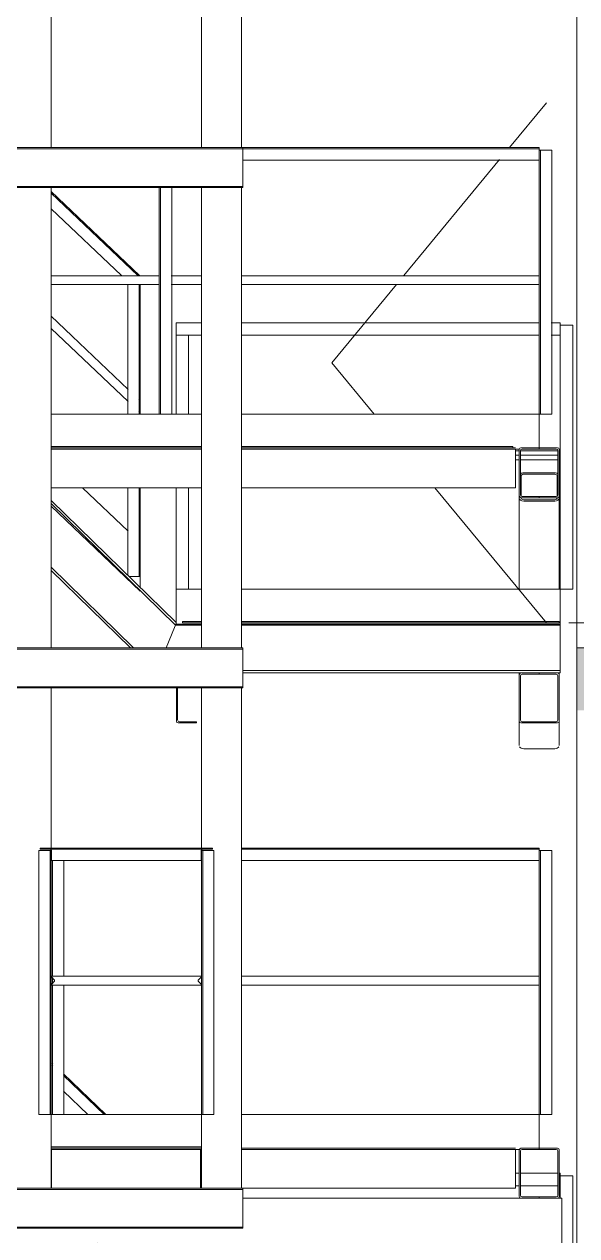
# Model space of a CAD drawing. Header units: millimetres. Extents: x 51154 to 151340, y -24069 to 30962.
# Drawn here: x 101973 to 104182, y 10150 to 14993 of the extents above; entities that cross this region are included whole.
import ezdxf

# ---------------------------------------------------------------- set-up
doc = ezdxf.new("R2010")
doc.units = ezdxf.units.MM
for name, color, linetype, lineweight in [('Балясины', 7, 'Continuous', 9), ('Высотные отметки', 7, 'Continuous', 9), ('Двери', 7, 'Continuous', 9), ('Каркас несущий', 7, 'Continuous', 9), ('Ограждение', 7, 'Continuous', 9), ('Перекрытия', 7, 'Continuous', 9), ('Поручни', 7, 'Continuous', 9), ('Стены', 7, 'Continuous', 9), ('Структура _1_', 7, 'Continuous', 18), ('Штриховка разреза-2', 7, 'Continuous', 9), ('Элементы узлов', 7, 'Continuous', 9)]:
    doc.layers.add(name, color=color, linetype=linetype, lineweight=lineweight)

# ---------------------------------------------------------------- blocks, each defined once
blk = doc.blocks.new('Швеллеры стальные гнутые равнополочные  ГОСТ 8278-83_Гн_ - Гн160x80x5-582951-Разрез 1-1')
at = {"layer": 'Каркас несущий'}
for p, q in [((101921.7, 10500), (101216.6, 10500)), ((101216.6, 10347), (101216.6, 10493)), ((101216.6, 10492.9), (101216.6, 10488)), ((103936.6, 10500), (102841.6, 10500)), ((103936.6, 10493), (103936.6, 10347)), ((103936.6, 10488), (103936.6, 10492.9)), ((101216.6, 10352), (101216.6, 10347.1)), ((101216.6, 10340), (101216.6, 10347)), ((101216.6, 10340), (101921.6, 10340)), ((101921.6, 10340), (101216.6, 10340)), ((102081.6, 10340), (102681.6, 10340)), ((102681.6, 10340), (102081.6, 10340)), ((102841.6, 10340), (103936.6, 10340)), ((103936.6, 10340), (102841.6, 10340)), ((103936.6, 10347.1), (103936.6, 10352)), ((103936.6, 10347), (103936.6, 10340))]:
    blk.add_line(p, q, dxfattribs=at)
blk = doc.blocks.new('Швеллеры стальные горячекатанные ГОСТ 8240-97_П_ - 18П-583039-Разрез 1-1')
at = {"layer": 'Каркас несущий'}
for p, q in [((102846.8, 10300), (104121.6, 10300)), ((104121.6, 10300), (104121.6, 10120)), ((104121.6, 10292.8), (104121.6, 10296.4)), ((104121.6, 10282.3), (104121.6, 10288.7))]:
    blk.add_line(p, q, dxfattribs=at)
blk = doc.blocks.new('Ограждение - 50х5-V13-Разрез 1-1')
at = {"layer": 'Балясины'}
blk.add_line((102681.6, 11690.2), (102681.6, 10635), dxfattribs=at)
blk = doc.blocks.new('Ограждение - 50х5-V14-Разрез 1-1')
at = {"layer": 'Балясины'}
blk.add_line((102081.6, 11690.2), (102081.6, 10635), dxfattribs=at)
blk = doc.blocks.new('Ограждение - 50х5-V15-Разрез 1-1')
at = {"layer": 'Балясины'}
for p, q in [((100551.7, 11690.2), (100548.5, 11690.2)), ((100548.5, 11690.2), (100548.5, 10635)), ((100553.5, 11690.2), (100551.7, 11690.2)), ((100553.5, 11690.2), (100553.5, 10635)), ((100559, 11690.2), (100553.5, 11690.2)), ((100596.7, 11690.2), (100559, 11690.2)), ((100598.5, 11690.2), (100596.7, 11690.2)), ((100598.5, 11690.2), (100598.5, 10635)), ((100598.5, 11690.2), (100598.5, 10635)), ((100548.5, 10635), (100551.7, 10635)), ((100551.7, 10635), (100553.5, 10635)), ((100553.5, 10635), (100559, 10635)), ((100559, 10635), (100596.7, 10635)), ((100596.7, 10635), (100598.5, 10635))]:
    blk.add_line(p, q, dxfattribs=at)
blk = doc.blocks.new('Ограждение - 50х5-V16-Разрез 1-1')
at = {"layer": 'Балясины'}
for p, q in [((102031.6, 10635), (102031.6, 11690.2)), ((102033.4, 11690.2), (102031.6, 11690.2)), ((102031.6, 11690.2), (102031.6, 10635)), ((102071.1, 11690.2), (102033.4, 11690.2)), ((102076.6, 11690.2), (102071.1, 11690.2)), ((102076.6, 10635), (102076.6, 11690.2)), ((102078.4, 11690.2), (102076.6, 11690.2)), ((102081.6, 11690.2), (102078.4, 11690.2)), ((102081.6, 11690.2), (102081.6, 10635)), ((102031.6, 10635), (102033.4, 10635)), ((102033.4, 10635), (102071.1, 10635)), ((102071.1, 10635), (102076.6, 10635)), ((102076.6, 10635), (102078.4, 10635)), ((102078.4, 10635), (102081.6, 10635))]:
    blk.add_line(p, q, dxfattribs=at)
blk = doc.blocks.new('Ограждение - 50х5-V17-Разрез 1-1')
at = {"layer": 'Балясины'}
for p, q in [((102081.6, 11690.2), (102081.6, 10635)), ((102086.6, 11651.9), (102086.6, 11187.5)), ((102131.6, 11651.9), (102131.6, 11187.5)), ((102131.6, 11651.9), (102131.6, 11187.5)), ((102086.6, 11179.7), (102086.6, 11159.9)), ((102086.6, 11152.1), (102086.6, 10635)), ((102131.6, 11152.1), (102131.6, 10635)), ((102131.6, 11152.1), (102131.6, 10635)), ((102081.6, 10635), (102084.8, 10635)), ((102092.1, 10635), (102129.8, 10635))]:
    blk.add_line(p, q, dxfattribs=at)
blk = doc.blocks.new('Ограждение - Ограждение-583171-Разрез 1-1')
at = {"layer": 'Поручни'}
for p, q in [((102037.1, 11696.9), (102037.1, 11700.1)), ((102726.1, 11700.1), (102037.1, 11700.1)), ((102038.9, 11695.1), (102724.3, 11695.1)), ((102082.1, 11651.9), (102082.1, 11689.6)), ((102681.1, 11651.9), (102681.1, 11689.6)), ((102681.1, 11652.5), (102681.1, 11689.6)), ((102726.1, 11696.9), (102726.1, 11700.1)), ((104031.6, 11700.1), (102841.6, 11700.1)), ((102841.6, 11695.1), (104031.6, 11695.1)), ((104031.6, 11700.1), (104031.6, 11696.9)), ((104031.6, 11696.9), (104031.6, 11695.1)), ((104031.6, 11695.1), (104031.6, 11689.6)), ((104031.6, 11689.6), (104031.6, 11652.5)), ((102083.9, 11650.1), (102679.3, 11650.1)), ((102676.1, 11650.1), (102087.1, 11650.1)), ((102681.6, 11650.1), (102676.1, 11650.1)), ((102841.2, 11650.1), (104031.6, 11650.1)), ((104031.6, 11650.1), (102841.2, 11650.1)), ((102081.8, 11186.2), (102083.1, 11187.5)), ((102094.1, 11172.3), (102081.8, 11184.5)), ((102081.8, 11155.1), (102094.1, 11167.3)), ((102083.1, 11152.1), (102081.8, 11153.4)), ((102680.2, 11187.5), (102083.1, 11187.5)), ((102680.2, 11152.1), (102083.1, 11152.1)), ((102088.2, 11178.1), (102084.8, 11181.5)), ((102084.8, 11158.1), (102088.2, 11161.5)), ((102669.2, 11172.3), (102681.4, 11184.5)), ((102669.2, 11172.3), (102681.4, 11184.5)), ((102681.4, 11155.1), (102669.2, 11167.3)), ((102681.4, 11155.1), (102669.2, 11167.3)), ((102681.4, 11186.2), (102680.2, 11187.5)), ((102680.2, 11152.1), (102681.4, 11153.4)), ((104031.6, 11187.5), (102841.3, 11187.5)), ((104031.6, 11152.1), (102841.3, 11152.1)), ((104031.6, 11184.5), (104031.6, 11172.3)), ((104031.6, 11167.3), (104031.6, 11155.1)), ((102081.6, 10495), (102081.6, 10635)), ((102081.6, 10495), (102081.6, 10635)), ((102681.6, 10635), (102081.6, 10635)), ((102681.6, 10495), (102681.6, 10635)), ((102681.6, 10495), (102681.6, 10635)), ((104031.6, 10635), (102841.5, 10635)), ((104031.6, 10635), (104031.6, 10495)), ((102681.6, 10495), (102081.6, 10495)), ((103952.5, 10495), (102841.6, 10495)), ((104031.6, 10495), (103963.6, 10495))]:
    blk.add_line(p, q, dxfattribs=at)
for points, knots in [([(102038.9, 11695.1), (102038.8, 11695.1), (102038.5, 11695.2), (102038.2, 11695.3), (102038, 11695.4), (102037.8, 11695.5), (102037.6, 11695.6), (102037.5, 11695.8), (102037.4, 11696), (102037.3, 11696.2), (102037.2, 11696.5), (102037.1, 11696.8), (102037.1, 11696.9)], [0, 0, 0, 0, 0.166667, 0.25, 0.333333, 0.416667, 0.5, 0.583333, 0.666667, 0.75, 0.833333, 1, 1, 1, 1]), ([(102082.1, 11689.6), (102082.1, 11690.1), (102082, 11690.8), (102081.7, 11691.7), (102081.4, 11692.4), (102081.1, 11692.9), (102080.8, 11693.3), (102080.4, 11693.6), (102080, 11694), (102079.5, 11694.3), (102079.1, 11694.6), (102078.6, 11694.8), (102077.8, 11695), (102077.1, 11695.1), (102076.6, 11695.1)], [0, 0, 0, 0, 0.166667, 0.25, 0.333333, 0.416667, 0.458333, 0.5, 0.583333, 0.666667, 0.708333, 0.75, 0.833333, 1, 1, 1, 1]), ([(102681.1, 11689.6), (102681.1, 11690.1), (102681.2, 11690.8), (102681.5, 11691.7), (102681.8, 11692.4), (102682.2, 11692.9), (102682.5, 11693.3), (102682.8, 11693.6), (102683.3, 11694), (102683.8, 11694.3), (102684.2, 11694.6), (102684.6, 11694.8), (102685.4, 11695), (102686.1, 11695.1), (102686.6, 11695.1)], [0, 0, 0, 0, 0.166667, 0.25, 0.333333, 0.416667, 0.458333, 0.5, 0.583333, 0.666667, 0.708333, 0.75, 0.833333, 1, 1, 1, 1]), ([(102724.3, 11695.1), (102724.5, 11695.1), (102724.7, 11695.2), (102725, 11695.3), (102725.2, 11695.4), (102725.4, 11695.5), (102725.6, 11695.6), (102725.8, 11695.8), (102725.9, 11696), (102726, 11696.2), (102726.1, 11696.5), (102726.1, 11696.8), (102726.1, 11696.9)], [0, 0, 0, 0, 0.166667, 0.25, 0.333333, 0.416667, 0.5, 0.583333, 0.666667, 0.75, 0.833333, 1, 1, 1, 1]), ([(102083.9, 11650.1), (102083.8, 11650.1), (102083.5, 11650.2), (102083.2, 11650.3), (102083, 11650.4), (102082.8, 11650.5), (102082.6, 11650.6), (102082.5, 11650.8), (102082.4, 11651), (102082.3, 11651.2), (102082.2, 11651.5), (102082.1, 11651.8), (102082.1, 11651.9)], [0, 0, 0, 0, 0.166667, 0.25, 0.333333, 0.416667, 0.5, 0.583333, 0.666667, 0.75, 0.833333, 1, 1, 1, 1]), ([(102679.3, 11650.1), (102679.5, 11650.1), (102679.7, 11650.2), (102680, 11650.3), (102680.2, 11650.4), (102680.4, 11650.5), (102680.6, 11650.6), (102680.8, 11650.8), (102680.9, 11651), (102681, 11651.2), (102681.1, 11651.5), (102681.1, 11651.8), (102681.1, 11651.9)], [0, 0, 0, 0, 0.166667, 0.25, 0.333333, 0.416667, 0.5, 0.583333, 0.666667, 0.75, 0.833333, 1, 1, 1, 1])]:
    blk.add_open_spline(points, degree=3, knots=knots, dxfattribs=at)
for points in [[(102081.6, 11186), (102081.7, 11186), (102081.7, 11186.1), (102081.8, 11186.2)], [(102081.8, 11184.5), (102081.7, 11184.6), (102081.7, 11184.7), (102081.6, 11184.8)], [(102081.6, 11154.8), (102081.7, 11154.9), (102081.7, 11155), (102081.8, 11155.1)], [(102081.8, 11153.4), (102081.7, 11153.5), (102081.7, 11153.6), (102081.6, 11153.6)], [(102094.1, 11167.3), (102094.3, 11167.5), (102094.6, 11168), (102095, 11168.9), (102095.1, 11169.8), (102095, 11170.7), (102094.6, 11171.6), (102094.3, 11172.1), (102094.1, 11172.3)], [(102669.2, 11167.3), (102669, 11167.5), (102668.6, 11168), (102668.2, 11168.9), (102668.1, 11169.8), (102668.2, 11170.7), (102668.6, 11171.6), (102669, 11172.1), (102669.2, 11172.3)], [(102681.6, 11186), (102681.6, 11186), (102681.5, 11186.1), (102681.4, 11186.2)], [(102681.4, 11184.5), (102681.5, 11184.6), (102681.6, 11184.7), (102681.6, 11184.8)], [(102681.6, 11154.8), (102681.6, 11154.9), (102681.5, 11155), (102681.4, 11155.1)], [(102681.4, 11153.4), (102681.5, 11153.5), (102681.6, 11153.6), (102681.6, 11153.6)]]:
    blk.add_open_spline(points, degree=3, dxfattribs=at)
for name, p in [('Ограждение - 50х5-V16-Разрез 1-1', (0, 0)), ('Ограждение - 50х5-V14-Разрез 1-1', (0, 0)), ('Ограждение - 50х5-V17-Разрез 1-1', (0, 0)), ('Ограждение - 50х5-V13-Разрез 1-1', (0, 0)), ('Ограждение - 50х5-V13-Разрез 1-1', (0, 0)), ('Ограждение - 50х5-V15-Разрез 1-1', (2133.1, 0)), ('Ограждение - 50х5-V15-Разрез 1-1', (3483.1, 0))]:
    blk.add_blockref(name, p)
blk = doc.blocks.new('Швеллеры стальные гнутые равнополочные  ГОСТ 8278-83_Гн_ - Гн160x80x5-583658-Разрез 1-1')
at = {"layer": 'Каркас несущий'}
for p, q in [((101906.8, 10335), (101906.8, 10340)), ((102846.8, 10340), (101906.8, 10340)), ((101906.8, 10337.9), (101906.8, 10333)), ((101906.8, 10328), (101906.8, 10335)), ((101906.8, 10335), (102846.8, 10335)), ((101906.8, 10192), (101906.8, 10328)), ((102846.8, 10340), (102846.8, 10335)), ((102846.8, 10333), (102846.8, 10337.9)), ((102846.8, 10335), (102846.8, 10328)), ((102846.8, 10328), (102846.8, 10192)), ((101906.8, 10185), (101906.8, 10192)), ((101906.8, 10187), (101906.8, 10182.1)), ((101906.8, 10180), (101906.8, 10185)), ((102846.8, 10185), (101906.8, 10185)), ((101906.8, 10180), (102846.8, 10180)), ((102846.8, 10192), (102846.8, 10185)), ((102846.8, 10182.1), (102846.8, 10187)), ((102846.8, 10185), (102846.8, 10180))]:
    blk.add_line(p, q, dxfattribs=at)
blk = doc.blocks.new('Швеллеры стальные гнутые равнополочные  ГОСТ 8278-83_Гн_ - Гн160x80x5-583939-Разрез 1-1')
at = {"layer": 'Каркас несущий'}
for p, q in [((102082.9, 10493), (102082.9, 10494.8)), ((102082.9, 10347), (102082.9, 10493)), ((102677.5, 10494.8), (102677.5, 10493)), ((102677.5, 10493), (102677.5, 10347)), ((102082.9, 10340), (102082.9, 10347)), ((102082.9, 10340), (102677.5, 10340)), ((102677.5, 10340), (102082.9, 10340)), ((102677.5, 10347), (102677.5, 10340))]:
    blk.add_line(p, q, dxfattribs=at)
blk = doc.blocks.new('Швеллеры стальные гнутые равнополочные  ГОСТ 8278-83_Гн_ - Гн160x80x5-608658-Разрез 1-1')
at = {"layer": 'Каркас несущий'}
for p, q in [((102081.6, 14500), (102081.6, 15980)), ((102081.6, 15980), (102081.6, 14500)), ((102081.6, 12500), (102081.6, 14340)), ((102081.6, 14340), (102081.6, 12500)), ((102081.6, 11700.1), (102081.6, 12340)), ((102081.6, 12340), (102081.6, 11700.1)), ((102081.6, 10340), (102081.6, 11691.8)), ((102081.6, 11691.8), (102081.6, 10340))]:
    blk.add_line(p, q, dxfattribs=at)
blk = doc.blocks.new('Швеллеры стальные гнутые равнополочные  ГОСТ 8278-83_Гн_ - Гн160x80x5-608659-Разрез 1-1')
at = {"layer": 'Каркас несущий'}
for p, q in [((102681.6, 15980), (102681.6, 14500)), ((102681.6, 14500), (102681.6, 15980)), ((102841.6, 14500), (102841.6, 15980)), ((102841.6, 15980), (102841.6, 14500)), ((102681.6, 14340), (102681.6, 12500)), ((102681.6, 12500), (102681.6, 14340)), ((102841.6, 12500), (102841.6, 14340)), ((102841.6, 14340), (102841.6, 12500)), ((102681.6, 12340), (102681.6, 11700.1)), ((102681.6, 11700.1), (102681.6, 12340)), ((102841.6, 10340), (102841.6, 12340)), ((102841.6, 12340), (102841.6, 10340)), ((102681.6, 11691.8), (102681.6, 10340)), ((102681.6, 10340), (102681.6, 11691.8))]:
    blk.add_line(p, q, dxfattribs=at)
blk = doc.blocks.new('Швеллеры стальные гнутые равнополочные  ГОСТ 8278-83_Гн_ - Гн200x80x5-V11-Разрез 1-1')
at = {"layer": 'Каркас несущий'}
for p, q in [((82151.6, 10493), (82151.6, 10307)), ((82156.6, 10312), (82156.6, 10488)), ((82231.6, 10500), (82158.6, 10500)), ((82163.6, 10495), (82231.6, 10495)), ((82231.6, 10495), (82231.6, 10500)), ((82158.6, 10300), (82231.6, 10300)), ((82231.6, 10305), (82163.6, 10305)), ((82231.6, 10300), (82231.6, 10305))]:
    blk.add_line(p, q, dxfattribs=at)
for centre, start, end in [((82158.6, 10493), 90, 180), ((82163.6, 10488), 90, 180), ((82158.6, 10307), 180, 270), ((82163.6, 10312), 180, 270)]:
    blk.add_arc(centre, 7, start, end, dxfattribs=at)
blk = doc.blocks.new('Швеллеры стальные гнутые равнополочные  ГОСТ 8278-83_Гн_ - Гн200x80x5-565226-Разрез 1-1')
at = {"layer": 'Каркас несущий'}
for p, q in [((82231.6, 10500), (82231.6, 10495)), ((82304.6, 10500), (82231.6, 10500)), ((82231.6, 10495), (82299.6, 10495)), ((82306.6, 10488), (82306.6, 10312)), ((82311.6, 10307), (82311.6, 10493)), ((82299.6, 10305), (82231.6, 10305)), ((82231.6, 10305), (82231.6, 10300)), ((82231.6, 10300), (82304.6, 10300))]:
    blk.add_line(p, q, dxfattribs=at)
for centre, start, end in [((82299.6, 10488), 0, 90), ((82304.6, 10493), 0, 90), ((82299.6, 10312), 270, 0), ((82304.6, 10307), 270, 0)]:
    blk.add_arc(centre, 7, start, end, dxfattribs=at)
blk = doc.blocks.new('Профили стальные гнутые замкнутые сварные квадратные ГОСТ  30245-2003 - 160x160x8-V20-Разрез 1-1')
at = {"layer": 'Каркас несущий'}
for p, q in [((103951.6, 13187.3), (103951.6, 13099.6)), ((103959.6, 13106.7), (103959.6, 13187.3)), ((104093.6, 13200), (103969.6, 13200)), ((103969.6, 13194.3), (104093.6, 13194.3)), ((104103.6, 13187.3), (104103.6, 13106.7)), ((104111.6, 13099.6), (104111.6, 13187.3)), ((103951.6, 13099.6), (103951.6, 12735)), ((104093.6, 13092.5), (103969.6, 13092.5)), ((103969.6, 13086.9), (104093.6, 13086.9)), ((104111.6, 12735), (104111.6, 13099.6)), ((103951.6, 12400), (103951.6, 12109.6)), ((104111.6, 12109.6), (104111.6, 12400)), ((104093.6, 12096.9), (103969.6, 12096.9))]:
    blk.add_line(p, q, dxfattribs=at)
for centre, major_axis, start_param, end_param in [((103969.6, 13187.3), (18, 0), 1.570796, 2.356194), ((103969.6, 13187.3), (10, 0), 1.570796, 3.141593), ((104093.6, 13187.3), (18, 0), 0.785398, 1.570796), ((104093.6, 13187.3), (10, 0), 0, 1.570796), ((103969.6, 13099.6), (18, 0), 3.141593, 4.712389), ((103969.6, 13099.6), (10, 0), 3.141593, 4.712389), ((104093.6, 13099.6), (10, 0), 4.712389, 6.283185), ((104093.6, 13099.6), (18, 0), 4.712389, 6.283185), ((103969.6, 12109.6), (18, 0), 3.549774, 4.712389), ((104093.6, 12109.6), (18, 0), 4.712389, 5.875004)]:
    blk.add_ellipse(centre, major_axis=major_axis, ratio=0.707107, start_param=start_param, end_param=end_param, dxfattribs=at)
blk = doc.blocks.new('Швеллеры стальные гнутые равнополочные  ГОСТ 8278-83_Гн_ - Гн160x80x5-590053-Разрез 1-1')
at = {"layer": 'Каркас несущий'}
for p, q in [((101921.6, 13300), (101866.6, 13300)), ((101866.6, 13147), (101866.6, 13293)), ((101866.6, 13292.9), (101866.6, 13288)), ((102681.6, 13300), (102081.6, 13300)), ((103936.6, 13300), (102841.6, 13300)), ((103936.6, 13293), (103936.6, 13147)), ((103936.6, 13288), (103936.6, 13292.9)), ((101866.6, 13152), (101866.6, 13147.1)), ((101866.6, 13140), (101866.6, 13147)), ((101866.6, 13140), (101921.6, 13140)), ((101921.6, 13140), (101866.6, 13140)), ((102081.6, 13140), (102681.6, 13140)), ((102681.6, 13140), (102081.6, 13140)), ((102841.6, 13140), (103936.6, 13140)), ((103936.6, 13140), (102841.6, 13140)), ((103936.6, 13147.1), (103936.6, 13152)), ((103936.6, 13147), (103936.6, 13140))]:
    blk.add_line(p, q, dxfattribs=at)
blk = doc.blocks.new('Ограждение - 50х5-V21-Разрез 1-1')
at = {"layer": 'Балясины'}
for p, q in [((102513.1, 14340), (102513.1, 13435)), ((102518.1, 14340), (102518.1, 13435)), ((102563.1, 14340), (102563.1, 13435)), ((102563.1, 14340), (102563.1, 13435)), ((102513.1, 13435), (102516.3, 13435)), ((102516.3, 13435), (102518.1, 13435)), ((102518.1, 13435), (102523.6, 13435)), ((102523.6, 13435), (102561.3, 13435)), ((102561.3, 13435), (102563.1, 13435))]:
    blk.add_line(p, q, dxfattribs=at)
blk = doc.blocks.new('Ограждение - Ограждение-585888-Разрез 1-1')
at = {"layer": 'Поручни'}
for p, q in [((102081.6, 14500.1), (102681.6, 14500.1)), ((102841.6, 14500.1), (104031.6, 14500.1)), ((102846.8, 14495.1), (104031.6, 14495.1)), ((104031.6, 14500.1), (104031.6, 14496.9)), ((104031.6, 14496.9), (104031.6, 14495.1)), ((104031.6, 14495.1), (104031.6, 14489.6)), ((104031.6, 14489.6), (104031.6, 14451.9)), ((102846.8, 14450.1), (104031.6, 14450.1)), ((102846.8, 14450.1), (104031.6, 14450.1)), ((102081.6, 13987.5), (102513.1, 13987.5)), ((102081.6, 13952.1), (102513.1, 13952.1)), ((102516.3, 13987.5), (102519.7, 13987.5)), ((102516.3, 13952.1), (102519.7, 13952.1)), ((102561.3, 13987.5), (102681.6, 13987.5)), ((102561.3, 13952.1), (102681.6, 13952.1)), ((102841.6, 13987.5), (104031.6, 13987.5)), ((102841.6, 13952.1), (104031.6, 13952.1)), ((104031.6, 13984.5), (104031.6, 13972.3)), ((104031.6, 13967.3), (104031.6, 13955.1)), ((102081.6, 13435), (102681.6, 13435)), ((102841.6, 13435), (104031.6, 13435)), ((104031.6, 13435), (104031.6, 13295)), ((102081.6, 13295), (102681.6, 13295)), ((102841.6, 13295), (103952.5, 13295)), ((103963.6, 13295), (104031.6, 13295))]:
    blk.add_line(p, q, dxfattribs=at)
for name, p in [('Ограждение - 50х5-V15-Разрез 1-1', (3483.1, 2800)), ('Ограждение - 50х5-V21-Разрез 1-1', (0, 0))]:
    blk.add_blockref(name, p)
blk = doc.blocks.new('Швеллеры стальные гнутые равнополочные  ГОСТ 8278-83_Гн_ - Гн200x80x5-587987-Разрез 1-1')
at = {"layer": 'Каркас несущий'}
for p, q in [((103951.6, 8993), (103951.6, 8807)), ((103956.6, 8812), (103956.6, 8988)), ((104031.6, 9000), (103958.6, 9000)), ((103963.6, 8995), (104031.6, 8995)), ((104031.6, 8995), (104031.6, 9000)), ((103958.6, 8800), (104031.6, 8800)), ((104031.6, 8805), (103963.6, 8805)), ((104031.6, 8800), (104031.6, 8805))]:
    blk.add_line(p, q, dxfattribs=at)
for centre, start, end in [((103958.6, 8993), 90, 180), ((103963.6, 8988), 90, 180), ((103958.6, 8807), 180, 270), ((103963.6, 8812), 180, 270)]:
    blk.add_arc(centre, 7, start, end, dxfattribs=at)
blk = doc.blocks.new('Швеллеры стальные гнутые равнополочные  ГОСТ 8278-83_Гн_ - Гн200x80x5-587953-Разрез 1-1')
at = {"layer": 'Каркас несущий'}
for p, q in [((104031.6, 9000), (104031.6, 8995)), ((104104.6, 9000), (104031.6, 9000)), ((104031.6, 8995), (104099.6, 8995)), ((104106.6, 8988), (104106.6, 8812)), ((104111.6, 8807), (104111.6, 8993)), ((104099.6, 8805), (104031.6, 8805)), ((104031.6, 8805), (104031.6, 8800)), ((104031.6, 8800), (104104.6, 8800))]:
    blk.add_line(p, q, dxfattribs=at)
for centre, start, end in [((104099.6, 8988), 0, 90), ((104104.6, 8993), 0, 90), ((104099.6, 8812), 270, 0), ((104104.6, 8807), 270, 0)]:
    blk.add_arc(centre, 7, start, end, dxfattribs=at)
blk = doc.blocks.new('Швеллеры стальные гнутые равнополочные  ГОСТ 8278-83_Гн_ - Гн200x80x5-V23-Разрез 1-1')
at = {"layer": 'Каркас несущий'}
for p, q in [((102581.6, 12340), (102581.6, 12207)), ((102586.6, 12212), (102586.6, 12340)), ((102661.6, 12205), (102593.6, 12205)), ((102661.6, 12200), (102661.6, 12205)), ((102588.6, 12200), (102661.6, 12200))]:
    blk.add_line(p, q, dxfattribs=at)
for centre in [(102588.6, 12207), (102593.6, 12212)]:
    blk.add_arc(centre, 7, 180, 270, dxfattribs=at)
blk = doc.blocks.new('Ограждение - 50х5-6021195-Разрез 1-1')
at = {"layer": 'Балясины'}
for p, q in [((101131.6, 11651.9), (101131.6, 11187.5)), ((101131.6, 11651.9), (101131.6, 11187.5)), ((101176.6, 11651.9), (101176.6, 11187.5)), ((101181.6, 11651.9), (101181.6, 11187.5)), ((101131.6, 11152.1), (101131.6, 10635)), ((101131.6, 11152.1), (101131.6, 10635)), ((101176.6, 11152.1), (101176.6, 10635)), ((101181.6, 11152.1), (101181.6, 10635))]:
    blk.add_line(p, q, dxfattribs=at)
blk = doc.blocks.new('Ограждение - 50х5-V50-Разрез 1-1')
at = {"layer": 'Балясины'}
for p, q in [((102301.6, 10120), (102301.6, 9466.3)), ((102301.6, 10120), (102301.6, 9466.3)), ((102346.6, 10120), (102346.6, 9385.7)), ((102351.6, 10120), (102351.6, 9385.7)), ((102301.6, 9454), (102301.6, 9385.7)), ((102301.6, 9454), (102301.6, 9385.7)), ((102303.4, 9385.7), (102301.6, 9385.7)), ((102341.1, 9385.7), (102303.4, 9385.7)), ((102346.6, 9385.7), (102341.1, 9385.7)), ((102348.4, 9385.7), (102346.6, 9385.7)), ((102351.6, 9385.7), (102348.4, 9385.7))]:
    blk.add_line(p, q, dxfattribs=at)
blk = doc.blocks.new('Ограждение - Ограждение-611397-Разрез 1-1')
at = {"layer": 'Поручни'}
for p, q in [((101181.6, 11633.6), (101181.6, 11651.9)), ((101181.6, 11631.1), (101647.5, 11187.5)), ((101647.5, 11187.5), (101181.6, 11631.1)), ((101225.5, 11651.5), (101712.7, 11187.5)), ((101720, 11187.5), (101232.8, 11651.5)), ((101196.6, 11187.5), (101181.6, 11201.8)), ((101181.6, 11187.5), (101181.6, 11197.7)), ((101725.4, 10635), (101182.5, 11152.1)), ((101776.7, 10635), (101233.7, 11152.1)), ((101684.6, 11152.1), (101921.8, 10926.2)), ((101921.8, 10926.2), (101684.6, 11152.1)), ((101749.8, 11152.1), (101921.8, 10988.3)), ((101921.9, 10995.2), (101757.1, 11152.1)), ((102087.4, 10837.6), (102084.8, 10840)), ((102084.8, 10833.1), (102087.4, 10830.7)), ((102300.1, 10635), (102129.8, 10797.1)), ((102129.8, 10790.2), (102292.8, 10635)), ((102129.8, 10728.1), (102227.6, 10635)), ((102227.6, 10635), (102129.8, 10728.1)), ((101216.6, 10408.3), (101206.6, 10417.9)), ((101330.4, 10300), (101288.4, 10340)), ((101533.4, 10300), (101491.4, 10340)), ((102351.6, 9327.4), (101519.4, 10120)), ((102303.4, 9566.6), (101722.4, 10120)), ((102303.4, 10084.5), (102266.2, 10120)), ((102348.4, 10090.5), (102345.5, 10093.3)), ((102351.6, 10083.4), (102351.6, 10066.5)), ((102348.4, 10041.7), (102345.5, 10044.5)), ((102351.6, 10059.6), (102351.6, 10042.7)), ((102351.6, 9520.7), (102351.6, 9418.8)), ((102351.6, 9406.4), (102351.6, 9327.4))]:
    blk.add_line(p, q, dxfattribs=at)
for name in ['Ограждение - 50х5-6021195-Разрез 1-1', 'Ограждение - 50х5-V50-Разрез 1-1']:
    blk.add_blockref(name, (0, 0))
blk = doc.blocks.new('Ограждение - 50х5-V51-Разрез 1-1')
at = {"layer": 'Балясины'}
for p, q in [((104115.4, 10390.2), (104165.4, 10390.2)), ((104115.4, 10390.2), (104115.4, 10300)), ((104165.4, 10390.2), (104165.4, 9335)), ((104115.4, 10120), (104115.4, 9335)), ((104165.4, 9335), (104115.4, 9335))]:
    blk.add_line(p, q, dxfattribs=at)
blk = doc.blocks.new('Ограждение - 50х5-V52-Разрез 1-1')
at = {"layer": 'Балясины'}
for p, q in [((102580.2, 10120), (102580.2, 9335)), ((102630.2, 10120), (102630.2, 9887.5)), ((102630.2, 9852.1), (102630.2, 9335)), ((102630.2, 9335), (102580.2, 9335))]:
    blk.add_line(p, q, dxfattribs=at)
blk = doc.blocks.new('Ограждение - Ограждение-613571-Разрез 1-1')
at = {"layer": 'Поручни'}
for p, q in [((103951.6, 10400.1), (103936.6, 10400.1)), ((104106.6, 10400.1), (103956.6, 10400.1)), ((104115.4, 10400.1), (104111.6, 10400.1)), ((104115.4, 10400.1), (104115.4, 10350.1)), ((103951.6, 10350.1), (103936.6, 10350.1)), ((104106.6, 10350.1), (103956.6, 10350.1)), ((104115.4, 10350.1), (104111.6, 10350.1)), ((102580.2, 9869.8), (102580.2, 9887.5)), ((104115.4, 9887.5), (102580.2, 9887.5)), ((104115.4, 9887.5), (104115.4, 9869.8)), ((102580.2, 9852.1), (102580.2, 9869.8)), ((102580.2, 9869.8), (104115.4, 9869.8)), ((104115.4, 9852.1), (102580.2, 9852.1)), ((104115.4, 9869.8), (104115.4, 9852.1)), ((102580.2, 9195), (102580.2, 9335)), ((102580.2, 9335), (104115.4, 9335)), ((104115.4, 9335), (104115.4, 9195)), ((104115.4, 9195), (102580.2, 9195))]:
    blk.add_line(p, q, dxfattribs=at)
for name in ['Ограждение - 50х5-V51-Разрез 1-1', 'Ограждение - 50х5-V52-Разрез 1-1']:
    blk.add_blockref(name, (0, 0))
blk = doc.blocks.new('Ограждение - 50х5-V53-Разрез 1-1')
at = {"layer": 'Балясины'}
for p, q in [((101802.2, 14533.2), (101802.2, 14500.1)), ((101802.2, 14533.2), (101804, 14533.2)), ((101802.2, 14533.2), (101802.2, 14500.1)), ((101804, 14533.2), (101841.7, 14533.2)), ((101841.7, 14533.2), (101847.2, 14533.2)), ((101847.2, 14533.2), (101847.2, 14500.1)), ((101847.2, 14533.2), (101849, 14533.2)), ((101849, 14533.2), (101852.2, 14533.2)), ((101852.2, 14533.2), (101852.2, 14500.1)), ((101802.2, 14451.9), (101802.2, 13988.4)), ((101802.2, 14451.9), (101802.2, 13988.4)), ((101847.2, 14451.9), (101847.2, 13988.4)), ((101852.2, 14451.9), (101852.2, 13988.4)), ((101802.2, 13952.1), (101802.2, 13435)), ((101802.2, 13952.1), (101802.2, 13435)), ((101847.2, 13952.1), (101847.2, 13435)), ((101852.2, 13952.1), (101852.2, 13435))]:
    blk.add_line(p, q, dxfattribs=at)
blk = doc.blocks.new('Ограждение - 50х5-V54-Разрез 1-1')
at = {"layer": 'Балясины'}
for p, q in [((102387.2, 13952.1), (102387.2, 13435)), ((102387.2, 13952.1), (102387.2, 13435)), ((102432.2, 13952.1), (102432.2, 13435)), ((102437.2, 13952.1), (102437.2, 13435)), ((102387.2, 13140), (102387.2, 12790.3)), ((102387.2, 13140), (102387.2, 12790.3)), ((102432.2, 13140), (102432.2, 12785.7)), ((102437.2, 13140), (102437.2, 12785.7)), ((102426.7, 12785.7), (102391.9, 12785.7)), ((102432.2, 12785.7), (102426.7, 12785.7)), ((102434, 12785.7), (102432.2, 12785.7)), ((102437.2, 12785.7), (102434, 12785.7))]:
    blk.add_line(p, q, dxfattribs=at)
blk = doc.blocks.new('Ограждение - Ограждение-613794-Разрез 1-1')
at = {"layer": 'Поручни'}
for p, q in [((101852.2, 14538.6), (101852.2, 14543)), ((101897.2, 14500.1), (101852.2, 14543)), ((101852.2, 14536.1), (101890, 14500.1)), ((101852.2, 14500.1), (101852.2, 14528.5)), ((101875.4, 14451.9), (101906.8, 14422)), ((101906.8, 14422), (101875.4, 14451.9)), ((102434.5, 13988.4), (102081.6, 14324.5)), ((102081.6, 14317.6), (102427.3, 13988.4)), ((102081.6, 14255.5), (102362, 13988.4)), ((102362, 13988.4), (102081.6, 14255.5)), ((101911.2, 13988.4), (101852.2, 14044.6)), ((101852.2, 14023.6), (101852.2, 14040.5)), ((101852.2, 13999.9), (101852.2, 14016.8)), ((101859.9, 13988.4), (101852.2, 13995.8)), ((101921.6, 13929.7), (101898, 13952.1)), ((102437.2, 13952.1), (102437.2, 13919.3)), ((102389, 13533.4), (102081.6, 13826.1)), ((102389, 13484.5), (102081.6, 13777.3)), ((101852.2, 13435), (101852.2, 13477.9)), ((101897.2, 13435), (101852.2, 13477.9)), ((102434, 13490.5), (102431.1, 13493.3)), ((102437.2, 13483.4), (102437.2, 13466.5)), ((102434, 13441.7), (102431.1, 13444.5)), ((102437.2, 13459.6), (102437.2, 13442.7)), ((101852.2, 13284.5), (101852.2, 13295)), ((101858.6, 13278.4), (101852.2, 13284.5)), ((102389, 12966.6), (102206.9, 13140)), ((102437.2, 12727.4), (102081.6, 13066)), ((102437.2, 12920.7), (102437.2, 12741.4))]:
    blk.add_line(p, q, dxfattribs=at)
at = {"layer": 'Поручни', "flags": 128}
for points in [[(101852.2, 14536.1), (101852.2, 14536.2), (101852.2, 14536.5), (101852.2, 14536.9), (101852.2, 14537.4), (101852.2, 14538), (101852.2, 14538.6)], [(101852.2, 14533.9), (101852.2, 14535.1), (101852.2, 14535.9), (101852.2, 14536.1)]]:
    blk.add_lwpolyline(points, dxfattribs=at)
for name in ['Ограждение - 50х5-V53-Разрез 1-1', 'Ограждение - 50х5-V54-Разрез 1-1']:
    blk.add_blockref(name, (0, 0))
blk = doc.blocks.new('Ограждение - 50х5-V55-Разрез 1-1')
at = {"layer": 'Балясины'}
for p, q in [((104115.4, 13790.2), (104165.4, 13790.2)), ((104115.4, 13790.2), (104115.4, 12735)), ((104165.4, 13790.2), (104165.4, 12735)), ((104165.4, 12735), (104115.4, 12735))]:
    blk.add_line(p, q, dxfattribs=at)
blk = doc.blocks.new('Ограждение - 50х5-V56-Разрез 1-1')
at = {"layer": 'Балясины'}
for p, q in [((102580.2, 13790.2), (102580.2, 13435)), ((102630.2, 13750.1), (102630.2, 13435)), ((102580.2, 13140), (102580.2, 12735)), ((102630.2, 13140), (102630.2, 12735)), ((102630.2, 12735), (102580.2, 12735))]:
    blk.add_line(p, q, dxfattribs=at)
blk = doc.blocks.new('Ограждение - Ограждение-614228-Разрез 1-1')
at = {"layer": 'Поручни'}
for p, q in [((102580.2, 13750.1), (102580.2, 13800.1)), ((102681.6, 13800.1), (102580.2, 13800.1)), ((104031.6, 13800.1), (102841.6, 13800.1)), ((104037.4, 13800.1), (104034.8, 13800.1)), ((104115.4, 13800.1), (104079.8, 13800.1)), ((104115.4, 13800.1), (104115.4, 13750.1)), ((102681.6, 13750.1), (102580.2, 13750.1)), ((104031.6, 13750.1), (102841.6, 13750.1)), ((104037.4, 13750.1), (104034.8, 13750.1)), ((104115.4, 13750.1), (104079.8, 13750.1)), ((103951.6, 13287.5), (103936.6, 13287.5)), ((104106.6, 13287.5), (103956.6, 13287.5)), ((104115.4, 13287.5), (104111.6, 13287.5)), ((104115.4, 13287.5), (104115.4, 13269.8)), ((103936.6, 13269.8), (103951.6, 13269.8)), ((103951.6, 13252.1), (103936.6, 13252.1)), ((103956.6, 13269.8), (104106.6, 13269.8)), ((104106.6, 13252.1), (103956.6, 13252.1)), ((104111.6, 13269.8), (104115.4, 13269.8)), ((104115.4, 13252.1), (104111.6, 13252.1)), ((104115.4, 13269.8), (104115.4, 13252.1)), ((102580.2, 12595), (102580.2, 12735)), ((102580.2, 12735), (102681.6, 12735)), ((102841.6, 12735), (104115.4, 12735)), ((104115.4, 12735), (104115.4, 12595)), ((102681.6, 12595), (102580.2, 12595)), ((104115.4, 12595), (102841.6, 12595))]:
    blk.add_line(p, q, dxfattribs=at)
for name in ['Ограждение - 50х5-V56-Разрез 1-1', 'Ограждение - 50х5-V55-Разрез 1-1']:
    blk.add_blockref(name, (0, 0))
blk = doc.blocks.new('Дверь - Однопольная - ДВ2__21х9-6240637-Разрез 1-1')
at = {"layer": 'Элементы узлов'}
for p, q in [((103913, 14500.1), (104060.6, 14679)), ((103490.6, 13988.4), (103873.2, 14451.9)), ((103202.6, 13639.5), (103460.7, 13952.1)), ((103371.4, 13435), (103202.6, 13639.5)), ((104060.6, 12600), (103614.6, 13140.3))]:
    blk.add_line(p, q, dxfattribs=at)
blk = doc.blocks.new('Высотные отметки - Высотная отметка - Стрелка-4455449-Разрез 1-1')
at = {"layer": 'Высотные отметки'}
blk.add_hatch(color=256, dxfattribs=at).paths.add_polyline_path([(148754.2, 732.8), (148287, 265.7), (147819.8, 732.8), (147687, 600), (148287, 0), (148887, 600)], flags=0)
for p, q in [((148287, 1200), (151287, 1200)), ((148287, 0), (148287, 1200)), ((147687, 600), (147819.8, 732.8)), ((147819.8, 732.8), (148287, 265.7)), ((148287, 265.7), (148754.2, 732.8)), ((148754.2, 732.8), (148887, 600)), ((148287, 0), (147687, 600)), ((148887, 600), (148287, 0)), ((147191.4, 0), (148583.7, 0))]:
    blk.add_line(p, q, dxfattribs=at)

msp = doc.modelspace()

# ---------------------------------------------------------------- hatches: boundary and pattern name
at = {"layer": 'Штриховка разреза-2'}
h = msp.add_hatch(dxfattribs=at)
h.set_pattern_fill('FP_2', color=256, style=0, pattern_type=2)
h.set_pattern_definition([(45, (99498.54, 6475), (-424.264, 424.264), [600, -100, 20, -100]), (45, (99498.54, 6899), (-424.264, 424.264), [])])
h.paths.add_polyline_path([(141810.5, 12250), (141811.8, 12250), (141811.8, 12500), (128781.3, 12500), (128781.6, 12250), (141491.3, 12250)], flags=0)
h.paths.add_polyline_path([(57031.3, 12250), (74181.6, 12250), (74181.6, 12500), (57031.3, 12500)], flags=0)
h.paths.add_polyline_path([(110431.3, 12250), (110431.3, 12500), (104181.3, 12500), (104181.6, 12250), (110322.4, 12250)], flags=0)

# ---------------------------------------------------------------- linework, layer by layer
at = {"layer": 'Каркас несущий'}
for p, q in [((102081.6, 13089.5), (102580.2, 12601.4)), ((102081.6, 13076.9), (102577.9, 12591)), ((102410.7, 12500), (102081.6, 12822.2)), ((102397.8, 12500), (102081.6, 12809.6)), ((104115.4, 12600), (104115.4, 12596.5)), ((104115.4, 12595.1), (104115.4, 12591)), ((102574, 12581.5), (102540.8, 12500)), ((102540.8, 12500), (102574, 12581.5)), ((102577.9, 12591), (102681.6, 12591)), ((102841.6, 12591), (104115.4, 12591)), ((104115.4, 12591), (104115.4, 12581.5)), ((104115.4, 12581.5), (104115.4, 12418.5)), ((104115.4, 12409), (102846.8, 12409)), ((104115.4, 12400), (102846.8, 12400)), ((104115.4, 12418.5), (104115.4, 12409)), ((104115.4, 12409), (104115.4, 12403.5)), ((104115.4, 12403.5), (104115.4, 12400))]:
    msp.add_line(p, q, dxfattribs=at)
at = {"layer": 'Каркас несущий', "flags": 128}
for points in [[(102580.2, 12596.5), (102578.6, 12592.6), (102577.9, 12591)], [(102577.9, 12591), (102578.6, 12592.6), (102580.2, 12596.5)], [(102577.9, 12591), (102576.8, 12588.2), (102574, 12581.5)], [(102574, 12581.5), (102576.8, 12588.2), (102577.9, 12591)]]:
    msp.add_lwpolyline(points, dxfattribs=at)
at = {"layer": 'Перекрытия'}
for p, q in [((102081.6, 13305), (102681.6, 13305)), ((102681.6, 13300), (102081.6, 13300)), ((102841.6, 13305), (103926.6, 13305)), ((103926.6, 13300), (102841.6, 13300)), ((103926.6, 13305), (103926.6, 13300)), ((102606.6, 12605), (102681.6, 12605)), ((102606.6, 12605), (102606.6, 12600)), ((102681.6, 12600), (102606.6, 12600)), ((102841.6, 12605), (104111.6, 12605)), ((104111.6, 12600), (102841.6, 12600)), ((104111.6, 12605), (104111.6, 12600)), ((102081.6, 10505), (102681.6, 10505)), ((102081.6, 10505), (102081.6, 10500)), ((102681.6, 10500), (102081.6, 10500)), ((102681.6, 10505), (102681.6, 10500))]:
    msp.add_line(p, q, dxfattribs=at)
at = {"layer": 'Стены'}
for p, q in [((104181.6, 12500), (104181.6, 27592.2)), ((104181.6, 12500), (104181.6, 16450)), ((104181.6, 12610), (104181.6, 14700)), ((104181.6, 12600), (104181.6, 12610)), ((104181.6, 12500), (110651.6, 12500)), ((104181.6, 9200), (104181.6, 12250))]:
    msp.add_line(p, q, dxfattribs=at)
at = {"layer": 'Структура _1_'}
for p, q in [((104181.6, 12500), (104181.3, 12500)), ((104181.3, 12500), (104181.3, 12250)), ((104181.3, 12250), (104181.6, 12250))]:
    msp.add_line(p, q, dxfattribs=at)

# ---------------------------------------------------------------- block references
at = {"layer": 'Высотные отметки'}
msp.add_blockref('Высотные отметки - Высотная отметка - Стрелка-4455449-Разрез 1-1', (-43041.5, 12600), dxfattribs=at)
at = {"layer": 'Двери'}
msp.add_blockref('Дверь - Однопольная - ДВ2__21х9-6240637-Разрез 1-1', (0, 0), dxfattribs=at)
at = {"layer": 'Каркас несущий'}
for name, p in [('Швеллеры стальные гнутые равнополочные  ГОСТ 8278-83_Гн_ - Гн160x80x5-608658-Разрез 1-1', (0, 0)), ('Швеллеры стальные гнутые равнополочные  ГОСТ 8278-83_Гн_ - Гн160x80x5-608659-Разрез 1-1', (0, 0)), ('Швеллеры стальные гнутые равнополочные  ГОСТ 8278-83_Гн_ - Гн160x80x5-583658-Разрез 1-1', (0, 4160)), ('Швеллеры стальные гнутые равнополочные  ГОСТ 8278-83_Гн_ - Гн160x80x5-590053-Разрез 1-1', (0, 0)), ('Швеллеры стальные гнутые равнополочные  ГОСТ 8278-83_Гн_ - Гн200x80x5-V11-Разрез 1-1', (21800, 2800)), ('Швеллеры стальные гнутые равнополочные  ГОСТ 8278-83_Гн_ - Гн200x80x5-565226-Разрез 1-1', (21800, 2800)), ('Профили стальные гнутые замкнутые сварные квадратные ГОСТ  30245-2003 - 160x160x8-V20-Разрез 1-1', (0, 0)), ('Швеллеры стальные гнутые равнополочные  ГОСТ 8278-83_Гн_ - Гн160x80x5-583658-Разрез 1-1', (0, 2160)), ('Швеллеры стальные гнутые равнополочные  ГОСТ 8278-83_Гн_ - Гн200x80x5-587987-Разрез 1-1', (0, 3400)), ('Швеллеры стальные гнутые равнополочные  ГОСТ 8278-83_Гн_ - Гн200x80x5-587953-Разрез 1-1', (0, 3400)), ('Швеллеры стальные гнутые равнополочные  ГОСТ 8278-83_Гн_ - Гн200x80x5-V23-Разрез 1-1', (0, 0)), ('Швеллеры стальные гнутые равнополочные  ГОСТ 8278-83_Гн_ - Гн160x80x5-582951-Разрез 1-1', (0, 0)), ('Швеллеры стальные гнутые равнополочные  ГОСТ 8278-83_Гн_ - Гн160x80x5-583939-Разрез 1-1', (0, 0)), ('Швеллеры стальные гнутые равнополочные  ГОСТ 8278-83_Гн_ - Гн200x80x5-V11-Разрез 1-1', (21800, 0)), ('Швеллеры стальные гнутые равнополочные  ГОСТ 8278-83_Гн_ - Гн200x80x5-565226-Разрез 1-1', (21800, 0)), ('Швеллеры стальные гнутые равнополочные  ГОСТ 8278-83_Гн_ - Гн160x80x5-583658-Разрез 1-1', (0, 0)), ('Швеллеры стальные горячекатанные ГОСТ 8240-97_П_ - 18П-583039-Разрез 1-1', (0, 0))]:
    msp.add_blockref(name, p, dxfattribs=at)
at = {"layer": 'Ограждение'}
for name in ['Ограждение - Ограждение-613794-Разрез 1-1', 'Ограждение - Ограждение-585888-Разрез 1-1', 'Ограждение - Ограждение-614228-Разрез 1-1', 'Ограждение - Ограждение-583171-Разрез 1-1', 'Ограждение - Ограждение-611397-Разрез 1-1', 'Ограждение - Ограждение-613571-Разрез 1-1']:
    msp.add_blockref(name, (0, 0), dxfattribs=at)

doc.saveas('drawing.dxf')
